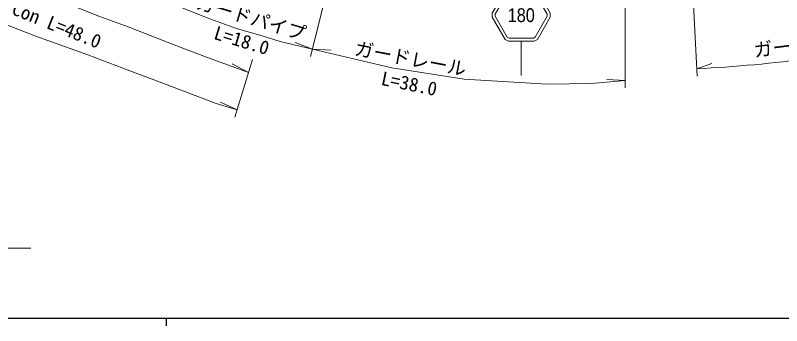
# Model space of a CAD drawing. Units: millimetres at full size, sheet at 1:1000; details may follow other scales. Extents: x 40000 to 680000, y 20000 to 380000.
# Drawn here: x 147966 to 249726, y 204000 to 245225 of the extents above; entities that cross this region are included whole.
import ezdxf
from ezdxf.enums import TextEntityAlignment as Align

# ---------------------------------------------------------------- set-up
doc = ezdxf.new("R2010")
doc.units = ezdxf.units.MM
doc.header["$LTSCALE"] = 1000
for name, color, linetype, lineweight in [('M-BGD', 7, 'Continuous', 13), ('M-STR-HTXT', 7, 'Continuous', 13), ('M-TTL-BAND', 7, 'Continuous', 25)]:
    doc.layers.add(name, color=color, linetype=linetype, lineweight=lineweight)
doc.styles.add('ＭＳ ゴシック', font='')
doc.styles.add('ＭＳ Ｐゴシック', font='')
doc.styles.get('ＭＳ ゴシック').set_extended_font_data('MS Gothic')
doc.styles.get('ＭＳ Ｐゴシック').set_extended_font_data('MS PGothic')

msp = doc.modelspace()

# ---------------------------------------------------------------- linework, layer by layer
at = {"layer": 'M-BGD'}
msp.add_line((215148, 241783), (215148, 237247), dxfattribs=at)
for points in [[(219004, 244997), (219004, 245497), (217293, 248461), (216860, 248711), (213437, 248711), (213004, 248461), (211293, 245497), (211293, 244997), (213004, 242033), (213437, 241783), (216860, 241783), (217293, 242033)], [(216752, 242183), (213544, 242183), (213297, 242326), (211693, 245104), (211693, 245390), (213297, 248168), (213544, 248311), (216752, 248311), (217000, 248168), (218604, 245390), (218604, 245104), (217000, 242326)]]:
    msp.add_lwpolyline(points, close=True, dxfattribs=at)
msp.add_lwpolyline([(96388, 224200), (98888, 224200), (113888, 224200), (128888, 224200), (134388, 224200), (136764, 224200), (142240, 212457), (144842, 212457), (144842, 214302), (150033, 214302)], dxfattribs=at)
at = {"layer": 'M-STR-HTXT'}
for p, q in [((189802, 250420), (187182, 239737)), ((237962, 248111), (238522, 237125)), ((154698, 246848), (159073, 245116)), ((169368, 246521), (173418, 244877)), ((228944, 246576), (228953, 235576)), ((145849, 244309), (150572, 242509)), ((159073, 245116), (162935, 243688)), ((173418, 244877), (177350, 243464)), ((162935, 243688), (168724, 241450)), ((177350, 243464), (180886, 242451)), ((150572, 242509), (157581, 239981)), ((180886, 242451), (183141, 241757)), ((168724, 241450), (173002, 239797)), ((183141, 241757), (187420, 240708)), ((187420, 240708), (185140, 241619)), ((187420, 240708), (189892, 240583)), ((187420, 240708), (197977, 238254)), ((157581, 239981), (163167, 237844)), ((173002, 239797), (178943, 237618)), ((179478, 239351), (177119, 231707)), ((178943, 237618), (176779, 238776)), ((197977, 238254), (207562, 236743)), ((238471, 238124), (240438, 238825)), ((163167, 237844), (166831, 236482)), ((166831, 236482), (174619, 233525)), ((207562, 236743), (218585, 236064)), ((218585, 236064), (224494, 236190)), ((224494, 236190), (228952, 236576)), ((228952, 236576), (226501, 236707)), ((174619, 233525), (177414, 232663)), ((177414, 232663), (175192, 233706))]:
    msp.add_line(p, q, dxfattribs=at)
msp.add_arc((228800, 427878), 190000, 272.91767, 282.14066, dxfattribs=at)
at = {"layer": 'M-TTL-BAND'}
for p, q in [((40000, 205000), (579000, 205000)), ((168000, 205000), (168000, 204000))]:
    msp.add_line(p, q, dxfattribs=at)

# ---------------------------------------------------------------- texts
at = {"layer": 'M-BGD', "style": 'ＭＳ Ｐゴシック', "width": 0.9}
msp.add_text('180', height=1833, dxfattribs=at).set_placement((215148, 245247), align=Align.MIDDLE_CENTER)
at = {"layer": 'M-STR-HTXT', "style": 'ＭＳ ゴシック'}
for s, rotation, p in [('路 肩 Con L=48.0', 338.158, (149440, 243976)), ('ガードパイプ', 343.32, (178860, 243486)), ('L=18.0', 342.926, (177603, 240494)), ('ガードレール', 6.797, (253637, 240012)), ('ガードレール', 349.141, (200163, 238030)), ('L=38.0', 348.43, (199980, 234711))]:
    msp.add_text(s, height=1833, rotation=rotation, dxfattribs=at).set_placement(p, align=Align.BOTTOM_CENTER)

doc.saveas('drawing.dxf')
